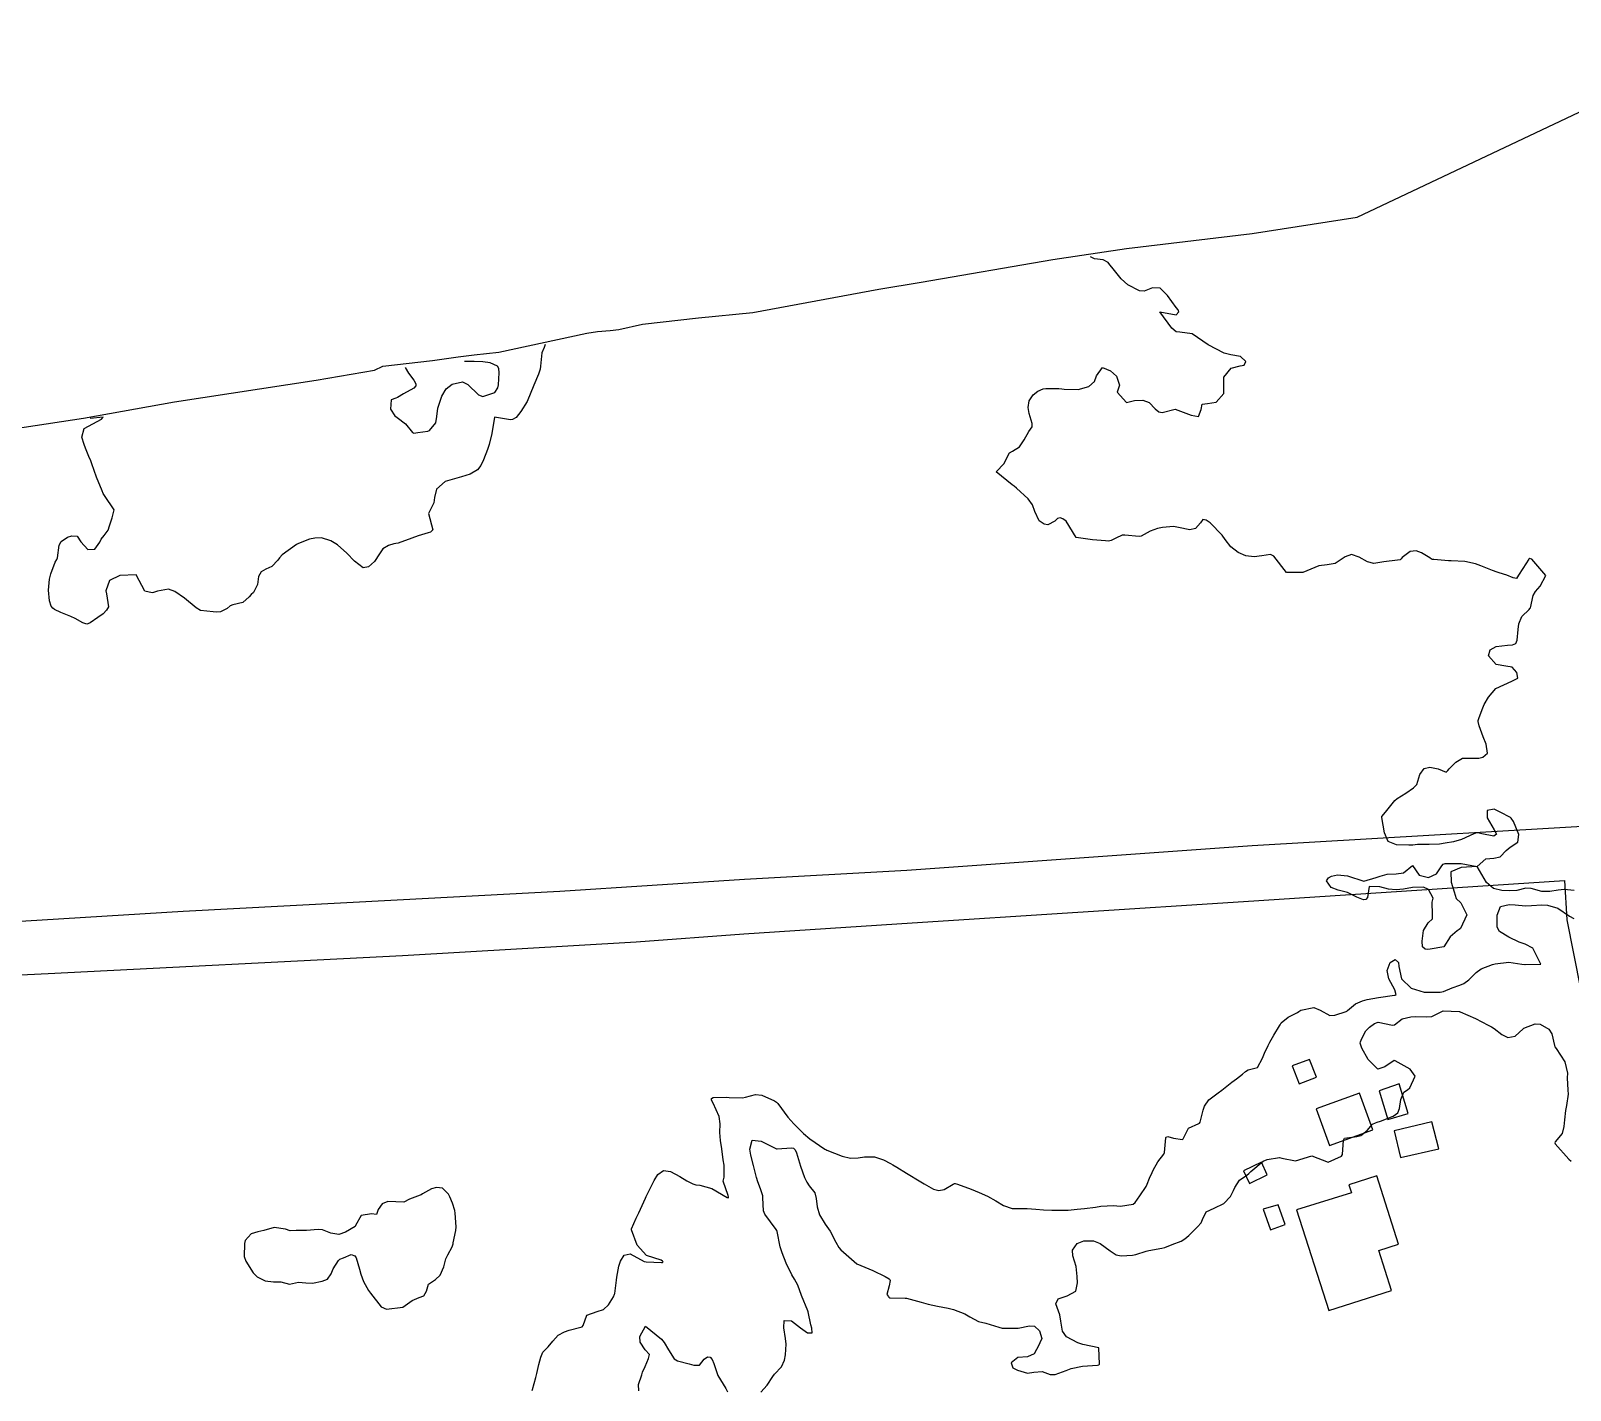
# Model space of a CAD drawing. Header units: metres. Extents: x 307586 to 320046, y 7427249 to 7434250.
# Drawn here: x 310057.3 to 310247.3, y 7432668.9 to 7432836.7 of the extents above; entities that cross this region are included whole.
import ezdxf

# ---------------------------------------------------------------- set-up
doc = ezdxf.new("R2010")
doc.units = ezdxf.units.M
doc.header["$MEASUREMENT"] = 0
for name, color, linetype in [('Area', 45, 'Continuous'), ('Curvas de Nivel 1m', 11, 'Continuous'), ('Edificações', 30, 'Continuous'), ('Vias Primárias', 230, 'Continuous'), ('Vias Secundárias', 230, 'Continuous')]:
    doc.layers.add(name, color=color, linetype=linetype)

msp = doc.modelspace()

# ---------------------------------------------------------------- linework, layer by layer
at = {"layer": 'Area'}
msp.add_polyline3d([(310049.07, 7432786.67, 712.75), (310063.76, 7432788.91, 713.14), (310074.99, 7432790.89, 713.36), (310092.48, 7432793.59, 713.44), (310099.68, 7432794.82, 712.96), (310100.7, 7432795.3, 713.06), (310106.87, 7432796, 712.8), (310110.02, 7432796.46, 713.21), (310111.99, 7432796.7, 712.95), (310115.03, 7432797.03, 713.12), (310125.92, 7432799.37, 712.79), (310127.23, 7432799.59, 712.81), (310128.78, 7432799.72, 712.78), (310129.84, 7432799.82, 712.8), (310132.76, 7432800.5, 712.81), (310139.69, 7432801.27, 712.88), (310146.4, 7432801.94, 712.85), (310161.96, 7432804.82, 712.83), (310167.18, 7432805.68, 712.79), (310183.45, 7432808.49, 712.98), (310192.51, 7432809.84, 713.05), (310208.04, 7432811.71, 713.23), (310221, 7432813.7, 713.38), (310269.64, 7432836.72, 713.98)], dxfattribs=at)
at = {"layer": 'Curvas de Nivel 1m', "flags": 128}
for points, elevation in [([(310247.81, 7432730.59), (310246.56, 7432730.68), (310245.81, 7432730.62), (310244.81, 7432730.45), (310243.81, 7432730.46), (310242.48, 7432730.81), (310241.82, 7432730.87), (310240.71, 7432730.59), (310239.81, 7432730.52), (310238.87, 7432730.57), (310237.82, 7432730.83), (310236.96, 7432731.54), (310235.84, 7432733.55), (310233.84, 7432733.43), (310232.55, 7432732.88), (310232.6, 7432731.59), (310232.99, 7432730.41), (310233.23, 7432729.59), (310233.8, 7432729.06), (310234.55, 7432727.57), (310233.76, 7432725.87), (310233.6, 7432725.74), (310233.35, 7432725.58), (310232.49, 7432724.84), (310231.72, 7432723.6), (310230.01, 7432723.33), (310229.72, 7432723.29), (310229.41, 7432723.31), (310229.06, 7432723.63), (310229.03, 7432724.33), (310229.19, 7432725.63), (310229.76, 7432726.57), (310230.32, 7432727.06), (310230.29, 7432727.61), (310230.26, 7432729.15), (310230.37, 7432729.61), (310229.81, 7432730.7), (310229.19, 7432731), (310227.82, 7432730.93), (310226.74, 7432730.73), (310225.81, 7432730.67), (310224.88, 7432730.75), (310223.82, 7432731.03), (310222.48, 7432731.05), (310222.27, 7432729.72), (310222.08, 7432729.44), (310221.8, 7432729.4), (310220.97, 7432729.73), (310219.81, 7432730.32), (310218.67, 7432730.61), (310217.81, 7432730.94), (310217.22, 7432731.78), (310217.47, 7432732.13), (310217.83, 7432732.36), (310218.58, 7432732.5), (310219.83, 7432732.37), (310221.82, 7432731.72), (310223.36, 7432732.17), (310223.83, 7432732.35), (310224.71, 7432732.57), (310225.83, 7432732.64), (310226.73, 7432732.76), (310227.84, 7432733.65), (310228.66, 7432732.47), (310229.83, 7432732.16), (310230.81, 7432732.64), (310231.47, 7432733.6), (310231.62, 7432733.83), (310231.85, 7432733.91), (310233.52, 7432733.92), (310233.85, 7432733.89), (310235.84, 7432733.55), (310236.9, 7432734.49), (310237.86, 7432734.57), (310238.64, 7432734.74), (310239.4, 7432735.51), (310239.88, 7432735.91), (310240.84, 7432736.54), (310240.95, 7432737.49), (310240.32, 7432739.09), (310240.03, 7432739.5), (310239.92, 7432739.58), (310238.64, 7432740.23), (310237.93, 7432740.6), (310237.04, 7432740.43), (310237.04, 7432739.54), (310237.9, 7432738.07), (310238.19, 7432737.53), (310237.89, 7432737.26), (310236.38, 7432737.55), (310235.9, 7432737.69), (310235.75, 7432737.69), (310235.41, 7432737.56), (310233.89, 7432736.86), (310232.89, 7432736.58), (310231.88, 7432736.4), (310231.18, 7432736.31), (310229.88, 7432736.25), (310228.47, 7432736.23), (310227.88, 7432736.18), (310227.37, 7432736.17), (310225.88, 7432736.22), (310224.82, 7432736.62), (310224.38, 7432737.69), (310224.05, 7432739.57), (310224.07, 7432739.7), (310224.49, 7432740.26), (310225.65, 7432741.67), (310225.95, 7432741.91), (310227.03, 7432742.59), (310227.96, 7432743.24), (310228.36, 7432743.64), (310228.74, 7432744.88), (310229.27, 7432745.63), (310229.99, 7432745.79), (310230.99, 7432745.61), (310231.99, 7432745.19), (310232.21, 7432745.38), (310232.37, 7432745.6), (310233.17, 7432746.42), (310234.01, 7432746.89), (310235.34, 7432746.9), (310236.01, 7432746.93), (310236.51, 7432747.04), (310237.08, 7432747.54), (310236.93, 7432748.64), (310236.55, 7432749.54), (310236.06, 7432750.92), (310235.94, 7432751.43), (310235.95, 7432751.55), (310236.07, 7432751.94), (310236.51, 7432753.12), (310236.69, 7432753.54), (310237.2, 7432754.44), (310238.11, 7432755.53), (310240.12, 7432756.43), (310240.85, 7432756.77), (310240.7, 7432757.49), (310240.14, 7432758.13), (310239.37, 7432758.28), (310238.15, 7432758.48), (310237.23, 7432759.54), (310237.43, 7432760.28), (310238.17, 7432760.68), (310239.55, 7432760.88), (310240.18, 7432760.89), (310240.6, 7432761.07), (310240.75, 7432761.49), (310240.89, 7432762.8), (310240.98, 7432763.49), (310241.32, 7432764.39), (310242.23, 7432765.25), (310242.34, 7432765.37), (310242.39, 7432765.48), (310242.74, 7432766.99), (310243.03, 7432767.47), (310243.59, 7432768.14), (310244.28, 7432769.46), (310242.56, 7432771.48), (310242.3, 7432771.57), (310242.24, 7432771.55), (310242.19, 7432771.48), (310241.47, 7432770.31), (310240.91, 7432769.49), (310240.68, 7432769.1), (310240.28, 7432769.19), (310239.48, 7432769.51), (310238.54, 7432769.78), (310238.29, 7432769.87), (310237.72, 7432770.1), (310236.29, 7432770.66), (310235.62, 7432770.89), (310234.3, 7432771.2), (310232.62, 7432771.28), (310232.3, 7432771.29), (310230.47, 7432771.45), (310230.3, 7432771.46), (310230.17, 7432771.49), (310229.97, 7432771.63), (310228.93, 7432772.26), (310228.31, 7432772.52), (310227.55, 7432772.41), (310226.58, 7432771.67), (310226.45, 7432771.52), (310226.3, 7432771.39), (310225.97, 7432771.34), (310224.3, 7432771.16), (310223.07, 7432770.94), (310222.3, 7432771.14), (310221.25, 7432771.73), (310220.31, 7432772.05), (310219.54, 7432771.75), (310218.29, 7432770.95), (310217.29, 7432770.78), (310216.29, 7432770.67), (310214.28, 7432769.82), (310212.28, 7432769.84), (310210.72, 7432771.86), (310210.3, 7432772.06), (310209.22, 7432771.88), (310208.3, 7432771.75), (310207.27, 7432771.9), (310206.31, 7432772.29), (310205.4, 7432773.01), (310204.73, 7432773.93), (310204.33, 7432774.46), (310202.86, 7432775.95), (310202.36, 7432776.3), (310201.96, 7432776.36), (310201.67, 7432775.97), (310201.03, 7432775.28), (310200.34, 7432775.09), (310198.96, 7432775.39), (310198.35, 7432775.5), (310196.97, 7432775.4), (310196.34, 7432775.26), (310195.46, 7432774.92), (310194.33, 7432774.34), (310194.09, 7432774.3), (310192.33, 7432774.44), (310191.98, 7432774.43), (310191.23, 7432774.09), (310190.63, 7432773.79), (310190.32, 7432773.72), (310189.94, 7432773.73), (310188.32, 7432773.87), (310186.32, 7432774.15), (310185.07, 7432776.17), (310184.65, 7432776.47), (310184.36, 7432776.58), (310184.03, 7432776.51), (310183.7, 7432776.19), (310182.81, 7432775.73), (310182.35, 7432775.81), (310181.76, 7432776.21), (310181.2, 7432777.37), (310180.91, 7432778.21), (310180.38, 7432778.93), (310178.96, 7432780.24), (310178.65, 7432780.49), (310178.41, 7432780.67), (310176.42, 7432782.27), (310177.41, 7432783.29), (310177.88, 7432784.26), (310178.08, 7432784.62), (310178.45, 7432784.81), (310179.33, 7432785.37), (310179.9, 7432786.23), (310180.48, 7432787.23), (310180.87, 7432787.83), (310180.88, 7432788.22), (310180.51, 7432789.47), (310180.38, 7432790.22), (310180.53, 7432791.05), (310180.99, 7432791.77), (310181.59, 7432792.21), (310182.24, 7432792.51), (310182.55, 7432792.57), (310184.18, 7432792.55), (310184.55, 7432792.5), (310184.83, 7432792.46), (310186.55, 7432792.45), (310187.89, 7432792.79), (310188.56, 7432793.43), (310188.82, 7432794.13), (310189.56, 7432795.14), (310190.57, 7432794.72), (310191.29, 7432794.09), (310191.68, 7432792.96), (310191.37, 7432792.09), (310192.53, 7432790.83), (310193.53, 7432791.07), (310194.53, 7432791.13), (310195.32, 7432790.83), (310196.05, 7432790.04), (310196.52, 7432789.69), (310196.93, 7432789.61), (310198.52, 7432790.01), (310200.51, 7432789.25), (310201.4, 7432789.08), (310201.76, 7432789.97), (310201.86, 7432790.63), (310202.53, 7432790.72), (310203.6, 7432790.88), (310204.54, 7432791.94), (310204.56, 7432793.94), (310205.45, 7432795.06), (310206.58, 7432795.34), (310207.05, 7432795.44), (310207.26, 7432795.9), (310206.6, 7432796.49), (310205.4, 7432796.73), (310204.6, 7432796.91), (310202.61, 7432797.96), (310200.63, 7432799.3), (310199.13, 7432799.5), (310198.64, 7432799.56), (310198.14, 7432800.02), (310196.66, 7432802.03), (310198.66, 7432801.67), (310198.97, 7432802.01), (310198.92, 7432802.26), (310198.67, 7432802.54), (310197.57, 7432804.02), (310196.7, 7432804.93), (310195.74, 7432805), (310194.69, 7432804.59), (310194.12, 7432804.63), (310192.7, 7432805.35), (310191.85, 7432806.09), (310190.73, 7432807.52), (310190.46, 7432807.84), (310190.28, 7432808.11), (310189.66, 7432808.43), (310188.56, 7432808.58), (310188.07, 7432808.81)], 713), ([(310120.76, 7432797.98), (310120.65, 7432797.63), (310120.33, 7432796.94), (310120.19, 7432795.32), (310120.15, 7432794.95), (310119.94, 7432794.34), (310119.37, 7432792.96), (310118.52, 7432790.97), (310117.77, 7432789.71), (310117.17, 7432788.98), (310116.74, 7432788.74), (310116.49, 7432788.7), (310114.49, 7432789.01), (310114.17, 7432787.01), (310113.84, 7432785.63), (310113.62, 7432785.02), (310113.15, 7432783.75), (310112.82, 7432783.03), (310112.42, 7432782.53), (310111.49, 7432781.97), (310110.41, 7432781.65), (310108.4, 7432781.09), (310107.36, 7432780.13), (310107.1, 7432779.1), (310107.03, 7432778.43), (310106.35, 7432777.11), (310106.91, 7432775.1), (310106.6, 7432774.83), (310106.32, 7432774.74), (310105.07, 7432774.37), (310104.31, 7432774.09), (310102.63, 7432773.47), (310102.31, 7432773.41), (310102.08, 7432773.39), (310101.4, 7432773.17), (310100.72, 7432772.75), (310100.29, 7432772.16), (310099.67, 7432771.19), (310098.94, 7432770.53), (310098.27, 7432770.4), (310097.22, 7432771.22), (310096.29, 7432772.23), (310095.14, 7432773.24), (310094.31, 7432773.76), (310093.15, 7432774.11), (310092.31, 7432774.09), (310091.66, 7432773.94), (310090.3, 7432773.43), (310090.07, 7432773.3), (310088.29, 7432772), (310087.96, 7432771.66), (310087.76, 7432771.34), (310087.03, 7432770.58), (310086.27, 7432770.24), (310085.7, 7432769.91), (310085.37, 7432769.36), (310085.26, 7432768.34), (310084.75, 7432767.36), (310084.48, 7432767.12), (310084.22, 7432766.82), (310083.45, 7432766.15), (310082.21, 7432765.83), (310081.88, 7432765.73), (310081.49, 7432765.41), (310080.66, 7432764.96), (310080.2, 7432764.95), (310079.77, 7432764.99), (310078.2, 7432765.15), (310077.67, 7432765.46), (310076.22, 7432766.68), (310075.03, 7432767.48), (310074.24, 7432767.79), (310072.89, 7432767.51), (310072.39, 7432767.36), (310072.23, 7432767.34), (310071.35, 7432767.53), (310070.25, 7432769.54), (310068.25, 7432769.46), (310066.98, 7432768.84), (310066.54, 7432767.59), (310066.59, 7432767.22), (310066.83, 7432765.58), (310066.62, 7432765.17), (310066.19, 7432764.75), (310065.53, 7432764.26), (310064.6, 7432763.61), (310064.3, 7432763.49), (310064.18, 7432763.47), (310064.05, 7432763.48), (310063.68, 7432763.62), (310062.73, 7432764.17), (310062.19, 7432764.39), (310060.95, 7432764.9), (310060.2, 7432765.28), (310059.97, 7432765.43), (310059.76, 7432765.67), (310059.55, 7432766.33), (310059.46, 7432767.67), (310059.58, 7432769.01), (310059.72, 7432769.67), (310060.27, 7432771.12), (310060.47, 7432771.46), (310060.57, 7432771.66), (310060.76, 7432773.19), (310061, 7432773.65), (310061.78, 7432774.18), (310062.31, 7432774.36), (310062.99, 7432774.31), (310063.44, 7432773.62), (310064.29, 7432772.66), (310065.18, 7432772.71), (310065.78, 7432773.6), (310065.94, 7432773.96), (310066.31, 7432774.41), (310066.82, 7432775.08), (310066.97, 7432775.58), (310067.32, 7432776.59), (310067.53, 7432777.58), (310066.37, 7432779.34), (310066.19, 7432779.59), (310066.06, 7432779.91), (310065.37, 7432781.6), (310064.78, 7432783.24), (310064.66, 7432783.61), (310064.43, 7432784.17), (310064.02, 7432785.19), (310063.86, 7432785.62), (310063.55, 7432786.53), (310063.83, 7432787.62), (310065.98, 7432788.76), (310066.21, 7432789.03), (310064.59, 7432788.84)], 713), ([(310103.47, 7432795.15), (310103.87, 7432794.45), (310104.55, 7432793.57), (310104.8, 7432793.13), (310104.79, 7432792.88), (310104.54, 7432792.61), (310103.27, 7432791.89), (310102.53, 7432791.46), (310102.31, 7432791.38), (310101.75, 7432791.17), (310101.65, 7432790.02), (310102.2, 7432789.16), (310102.49, 7432788.96), (310103.53, 7432788.19), (310104.4, 7432787.13), (310104.47, 7432787.07), (310104.54, 7432787.06), (310105.03, 7432787.12), (310106.29, 7432787.3), (310106.48, 7432787.38), (310107.26, 7432788.33), (310107.37, 7432789.1), (310107.5, 7432790.11), (310107.84, 7432791.1), (310108.02, 7432791.6), (310108.54, 7432792.5), (310109.28, 7432793.08), (310110.55, 7432793.36), (310111.22, 7432793.05), (310112.53, 7432791.77), (310113.08, 7432791.58), (310114.53, 7432792.08), (310114.93, 7432792.62), (310114.98, 7432793.01), (310115.07, 7432794.49), (310115.05, 7432795.01), (310114.88, 7432795.32), (310113.97, 7432795.72), (310113.05, 7432795.86), (310111.99, 7432795.9), (310110.79, 7432795.9)], 713), ([(310119.15, 7432668.84), (310119.2, 7432668.94), (310119.59, 7432670.42), (310119.72, 7432670.93), (310119.99, 7432672.03), (310120.21, 7432672.93), (310120.47, 7432673.56), (310121.12, 7432674.21), (310121.7, 7432674.91), (310122.38, 7432675.66), (310123.14, 7432676.09), (310123.73, 7432676.3), (310125.15, 7432676.65), (310125.32, 7432676.7), (310125.46, 7432676.87), (310125.89, 7432678.14), (310127.17, 7432678.6), (310127.96, 7432678.84), (310128.59, 7432679.42), (310129.2, 7432680.39), (310129.31, 7432680.71), (310129.34, 7432680.82), (310129.58, 7432682.46), (310129.6, 7432682.82), (310129.85, 7432684.2), (310130.07, 7432684.81), (310130.5, 7432685.56), (310131.26, 7432685.69), (310133, 7432684.78), (310133.24, 7432684.72), (310135.14, 7432684.65), (310135.24, 7432684.65), (310135.31, 7432684.68), (310135.3, 7432684.75), (310135.24, 7432684.82), (310135.09, 7432684.91), (310133.25, 7432685.49), (310132.1, 7432686.79), (310131.41, 7432688.68), (310131.42, 7432688.8), (310132, 7432690.1), (310132.32, 7432690.79), (310133.16, 7432692.6), (310133.23, 7432692.78), (310133.26, 7432692.87), (310133.35, 7432693.05), (310134.21, 7432694.77), (310134.65, 7432695.49), (310135.38, 7432696.01), (310136.24, 7432695.88), (310137.37, 7432695.26), (310138.25, 7432694.72), (310138.99, 7432694.33), (310139.36, 7432694.24), (310139.86, 7432694.2), (310141.35, 7432693.79), (310143.22, 7432692.66), (310143.34, 7432692.62), (310143.4, 7432692.66), (310143.41, 7432692.72), (310143.35, 7432692.89), (310142.75, 7432694.67), (310142.84, 7432695.19), (310142.86, 7432696.67), (310142.75, 7432697.31), (310142.57, 7432698.67), (310142.41, 7432699.69), (310142.31, 7432700.67), (310142.36, 7432701.77), (310142.23, 7432702.67), (310141.48, 7432704.3), (310141.3, 7432704.68), (310141.29, 7432704.88), (310141.49, 7432705.01), (310143.11, 7432705.04), (310143.49, 7432705.02), (310145.14, 7432704.98), (310145.49, 7432705.04), (310146.74, 7432705.37), (310147.49, 7432705.31), (310149.08, 7432704.59), (310149.33, 7432704.43), (310149.48, 7432704.28), (310150.73, 7432702.57), (310151.45, 7432701.74), (310152.65, 7432700.55), (310153.43, 7432699.89), (310155.27, 7432698.65), (310155.41, 7432698.57), (310155.55, 7432698.51), (310157.41, 7432697.75), (310158.47, 7432697.54), (310159.4, 7432697.55), (310160.17, 7432697.69), (310161.41, 7432697.7), (310162.52, 7432697.31), (310163.4, 7432696.85), (310163.68, 7432696.7), (310164.16, 7432696.41), (310165.38, 7432695.68), (310167.14, 7432694.59), (310167.36, 7432694.46), (310167.53, 7432694.37), (310168.7, 7432693.69), (310169.35, 7432693.51), (310170.01, 7432693.67), (310171.12, 7432694.32), (310171.29, 7432694.4), (310171.36, 7432694.4), (310171.68, 7432694.32), (310173.36, 7432693.71), (310174.35, 7432693.28), (310175.35, 7432692.81), (310176.41, 7432692.26), (310177.34, 7432691.67), (310178.4, 7432691.3), (310179.33, 7432691.3), (310180.25, 7432691.29), (310181.33, 7432691.21), (310182.28, 7432691.14), (310183.33, 7432691.11), (310184.26, 7432691.09), (310185.33, 7432691.11), (310186.43, 7432691.24), (310187.33, 7432691.31), (310188.71, 7432691.48), (310189.34, 7432691.58), (310190.93, 7432691.68), (310191.34, 7432691.65), (310191.8, 7432691.61), (310193.34, 7432691.86), (310193.59, 7432692.06), (310194.18, 7432692.88), (310194.95, 7432694.04), (310195.08, 7432694.32), (310195.38, 7432695.06), (310195.68, 7432695.73), (310195.81, 7432696.03), (310196.38, 7432697.05), (310197.12, 7432698.01), (310197.21, 7432698.22), (310197.37, 7432700.01), (310197.38, 7432700.07), (310197.44, 7432700.13), (310197.63, 7432700.19), (310198.34, 7432700), (310199.44, 7432699.82), (310199.53, 7432699.89), (310199.56, 7432699.98), (310200.2, 7432701.22), (310201.46, 7432701.8), (310201.56, 7432701.86), (310201.63, 7432701.96), (310201.99, 7432703.45), (310202.16, 7432703.95), (310202.7, 7432704.74), (310203.5, 7432705.36), (310203.85, 7432705.59), (310204.29, 7432705.93), (310205.52, 7432706.9), (310206.11, 7432707.33), (310206.86, 7432707.9), (310207.2, 7432708.23), (310207.54, 7432708.44), (310208.69, 7432708.73), (310209.32, 7432709.86), (310209.57, 7432710.47), (310210, 7432711.43), (310210.21, 7432711.85), (310210.73, 7432712.71), (310211.42, 7432713.84), (310211.48, 7432713.97), (310211.61, 7432714.22), (310212.5, 7432714.95), (310213.63, 7432715.51), (310213.8, 7432715.64), (310214.07, 7432715.81), (310215.64, 7432716.12), (310216.45, 7432715.78), (310217.62, 7432715.12), (310218.23, 7432715.16), (310219.63, 7432715.63), (310219.71, 7432715.66), (310219.81, 7432715.74), (310220.79, 7432716.58), (310221.65, 7432716.95), (310222.24, 7432717.12), (310223.65, 7432717.35), (310225.62, 7432717.64), (310225.65, 7432717.64), (310225.68, 7432717.64), (310225.83, 7432717.67), (310225.66, 7432718.3), (310224.93, 7432719.68), (310224.72, 7432720.71), (310225.08, 7432721.68), (310225.71, 7432722.04), (310226.1, 7432721.67), (310226.17, 7432721.19), (310226.46, 7432719.66), (310227.67, 7432718.53), (310229.26, 7432718.03), (310229.66, 7432718.01), (310231.24, 7432718.03), (310231.66, 7432718.11), (310232.72, 7432718.54), (310233.67, 7432718.88), (310234.17, 7432719.07), (310234.8, 7432719.56), (310235.69, 7432720.45), (310236.33, 7432720.91), (310237.7, 7432721.44), (310238.04, 7432721.52), (310239.71, 7432721.72), (310241.33, 7432721.48), (310241.7, 7432721.42), (310241.76, 7432721.42), (310243.7, 7432721.46), (310242.7, 7432723.47), (310241.73, 7432723.94), (310241.02, 7432724.2), (310239.74, 7432724.79), (310238.58, 7432725.52), (310238.28, 7432726.05), (310238.27, 7432727.52), (310238.72, 7432728.58), (310239.79, 7432728.86), (310240.51, 7432728.78), (310241.79, 7432728.69), (310242.54, 7432728.72), (310243.79, 7432728.78), (310244.49, 7432728.75), (310245.79, 7432728.37), (310247.23, 7432727.42), (310247.77, 7432727.11)], 713), ([(310147.37, 7432668.61), (310148.15, 7432669.51), (310148.87, 7432670.58), (310149.09, 7432670.84), (310149.93, 7432671.74), (310150.32, 7432672.57), (310150.44, 7432673.24), (310150.5, 7432674.57), (310150.45, 7432675.25), (310150.22, 7432676.57), (310150.25, 7432677.48), (310151.16, 7432677.42), (310152.27, 7432676.55), (310153.14, 7432675.96), (310153.72, 7432675.95), (310153.69, 7432676.53), (310153.56, 7432676.94), (310153.21, 7432678.54), (310153.17, 7432678.67), (310152.41, 7432680.55), (310151.94, 7432681.83), (310151.56, 7432682.56), (310151.23, 7432683.13), (310150.51, 7432684.57), (310150.01, 7432685.82), (310149.79, 7432686.57), (310149.4, 7432688.47), (310149.37, 7432688.58), (310149.29, 7432688.71), (310147.88, 7432690.6), (310147.72, 7432691), (310147.63, 7432692.61), (310147.62, 7432692.88), (310147.35, 7432693.75), (310147.03, 7432694.61), (310146.87, 7432695.12), (310146.46, 7432696.62), (310146.14, 7432697.89), (310146.03, 7432698.62), (310146.32, 7432699.73), (310147.43, 7432699.62), (310149.32, 7432698.68), (310149.41, 7432698.66), (310151.17, 7432698.81), (310151.42, 7432698.75), (310151.64, 7432698.56), (310151.8, 7432698.16), (310152.28, 7432696.55), (310152.78, 7432695.14), (310153.05, 7432694.54), (310153.36, 7432694.11), (310154.04, 7432693.22), (310154.22, 7432692.53), (310154.32, 7432691.51), (310154.61, 7432690.52), (310155.31, 7432689.36), (310155.93, 7432688.5), (310156.64, 7432687.14), (310157.03, 7432686.49), (310157.27, 7432686.21), (310159.24, 7432684.46), (310161.23, 7432683.64), (310162.74, 7432682.92), (310163.22, 7432682.6), (310163.32, 7432682.52), (310163.36, 7432682.42), (310163.22, 7432681.75), (310162.94, 7432680.69), (310163.14, 7432680.42), (310163.2, 7432680.35), (310163.33, 7432680.29), (310165.2, 7432680.25), (310165.37, 7432680.22), (310167.19, 7432679.73), (310168.06, 7432679.49), (310169.19, 7432679.23), (310170.51, 7432679), (310171.18, 7432678.83), (310172.55, 7432678.31), (310173.17, 7432677.94), (310174.25, 7432677.37), (310175.16, 7432677.13), (310176.76, 7432676.65), (310177.16, 7432676.54), (310177.43, 7432676.52), (310179.16, 7432676.51), (310180.57, 7432676.8), (310181.16, 7432676.77), (310181.79, 7432676.19), (310182.06, 7432675.27), (310181.6, 7432674.2), (310181.41, 7432673.91), (310181.11, 7432673.37), (310180.32, 7432673), (310179.11, 7432672.9), (310178.31, 7432672.23), (310178.51, 7432671.64), (310179.09, 7432671.36), (310180.31, 7432670.99), (310181.09, 7432671.08), (310182.12, 7432671.16), (310183.09, 7432670.8), (310183.72, 7432670.8), (310185.09, 7432671.32), (310185.7, 7432671.54), (310187.1, 7432671.85), (310188.96, 7432671.96), (310189.1, 7432671.99), (310189.17, 7432672.03), (310189.21, 7432672.1), (310189.12, 7432674.1), (310187.13, 7432674.53), (310186.54, 7432674.73), (310185.14, 7432675.46), (310184.62, 7432676.16), (310184.41, 7432677.41), (310184.28, 7432678.16), (310183.81, 7432679.55), (310184.09, 7432680.17), (310185.21, 7432680.53), (310186.26, 7432681.09), (310186.47, 7432682.14), (310186.44, 7432682.92), (310186.31, 7432684.14), (310185.92, 7432685.48), (310185.88, 7432686.14), (310186.44, 7432686.98), (310187.28, 7432687.33), (310188.47, 7432687.3), (310189.28, 7432686.99), (310190.5, 7432686.09), (310191.27, 7432685.57), (310191.88, 7432685.46), (310193.27, 7432685.55), (310193.7, 7432685.62), (310194.94, 7432686.03), (310195.27, 7432686.11), (310196.9, 7432686.39), (310197.28, 7432686.5), (310198.15, 7432686.86), (310199.29, 7432687.28), (310199.72, 7432687.54), (310200.21, 7432687.97), (310200.77, 7432688.5), (310201.31, 7432689.03), (310201.73, 7432689.54), (310201.91, 7432689.95), (310202.37, 7432690.91), (310203.34, 7432691.36), (310204.55, 7432691.92), (310205.35, 7432692.8), (310205.75, 7432693.51), (310205.92, 7432693.9), (310206.47, 7432694.8), (310207.39, 7432695.43), (310207.65, 7432695.63), (310207.86, 7432695.88), (310209.41, 7432697.15), (310209.91, 7432697.35), (310211.41, 7432697.59), (310211.7, 7432697.54), (310213.41, 7432697.19), (310215.41, 7432697.79), (310217.41, 7432697.03), (310219.07, 7432697.75), (310219.19, 7432697.97), (310219.31, 7432699.74), (310219.45, 7432699.99), (310220.96, 7432700.21), (310221.45, 7432700.33), (310222.24, 7432700.92), (310222.88, 7432701.71), (310223.26, 7432701.9), (310223.47, 7432701.96), (310223.88, 7432702.1), (310225.47, 7432702.7), (310226.01, 7432703.13), (310226.25, 7432703.66), (310226.4, 7432704.76), (310226.77, 7432705.66), (310227.2, 7432705.97), (310227.52, 7432706.21), (310228.18, 7432707.64), (310227.55, 7432708.52), (310225.69, 7432709.54), (310225.56, 7432709.56), (310224.44, 7432708.79), (310223.55, 7432708.52), (310222.36, 7432709.71), (310221.58, 7432711.1), (310221.38, 7432711.72), (310221.41, 7432711.9), (310221.59, 7432712.28), (310222.07, 7432713.24), (310222.53, 7432713.71), (310223.16, 7432714.16), (310223.61, 7432714.32), (310225.35, 7432713.93), (310225.61, 7432714), (310226.57, 7432714.71), (310227.62, 7432714.99), (310228.24, 7432715.02), (310229.62, 7432714.97), (310230.22, 7432715.02), (310231.38, 7432715.6), (310231.55, 7432715.69), (310231.63, 7432715.7), (310233.61, 7432715.61), (310233.63, 7432715.61), (310233.66, 7432715.61), (310233.73, 7432715.58), (310235.62, 7432714.76), (310237.19, 7432713.95), (310237.61, 7432713.73), (310237.9, 7432713.53), (310238.86, 7432712.78), (310239.59, 7432712.41), (310240.52, 7432712.57), (310241.51, 7432713.48), (310241.55, 7432713.54), (310241.6, 7432713.59), (310242.98, 7432714.09), (310243.61, 7432714.05), (310244.65, 7432713.44), (310245.04, 7432712.88), (310245.35, 7432711.43), (310245.41, 7432711.26), (310245.58, 7432711.05), (310246.64, 7432709.42), (310246.96, 7432708), (310246.93, 7432707.42), (310247.03, 7432705.91), (310247.06, 7432705.41), (310246.87, 7432704.04), (310246.74, 7432703.42), (310246.62, 7432702.27), (310246.53, 7432701.42), (310246.32, 7432700.56), (310245.44, 7432699.52), (310245.42, 7432699.43), (310245.44, 7432699.28), (310247.15, 7432697.41), (310247.41, 7432697.15)], 714), ([(310132.31, 7432668.79), (310132.29, 7432669.56), (310132.68, 7432670.78), (310132.79, 7432671.08), (310133.09, 7432671.78), (310133.52, 7432672.77), (310133.62, 7432673.28), (310133.11, 7432673.86), (310132.49, 7432674.79), (310132.44, 7432675.48), (310133.15, 7432676.78), (310135.13, 7432675.17), (310135.47, 7432674.75), (310135.98, 7432673.87), (310136.68, 7432672.73), (310137.1, 7432672.5), (310138.53, 7432672.14), (310139.1, 7432671.95), (310139.81, 7432671.98), (310140.39, 7432672.69), (310140.8, 7432672.99), (310141.11, 7432672.94), (310141.36, 7432672.68), (310141.59, 7432672.18), (310142.09, 7432670.67), (310143.06, 7432669.09), (310143.25, 7432668.66)], 714)]:
    msp.add_lwpolyline(points, dxfattribs=dict(at, elevation=elevation))
at = {"layer": 'Curvas de Nivel 1m', "elevation": 712, "flags": 128}
msp.add_lwpolyline([(310108.81, 7432693.07), (310108.07, 7432693.8), (310107.35, 7432693.89), (310106.71, 7432693.73), (310105.63, 7432693.11), (310105.45, 7432693), (310105.34, 7432692.96), (310104.01, 7432692.45), (310103.33, 7432692.07), (310102.31, 7432692.12), (310101.33, 7432692.15), (310100.62, 7432691.88), (310100.16, 7432691.17), (310099.92, 7432690.57), (310099.31, 7432690.65), (310098.05, 7432690.46), (310097.36, 7432689.21), (310097.29, 7432689.08), (310096.12, 7432688.39), (310095.28, 7432688.1), (310094.28, 7432688.24), (310093.29, 7432688.67), (310092.75, 7432688.72), (310091.29, 7432688.59), (310090, 7432688.58), (310089.29, 7432688.56), (310088.72, 7432688.75), (310087.29, 7432688.96), (310086.03, 7432688.6), (310085.28, 7432688.41), (310084.47, 7432688.17), (310083.73, 7432687.37), (310083.63, 7432687), (310083.61, 7432685.37), (310083.79, 7432684.81), (310084.7, 7432683.36), (310085.22, 7432682.85), (310086.19, 7432682.36), (310087.21, 7432682.23), (310088.13, 7432682.23), (310089.21, 7432681.95), (310090.29, 7432682.22), (310091.21, 7432682.13), (310092.04, 7432682.09), (310093.21, 7432682.32), (310093.87, 7432682.59), (310094.34, 7432683.24), (310094.6, 7432683.87), (310095.24, 7432684.9), (310095.42, 7432685.05), (310095.85, 7432685.22), (310096.82, 7432685.64), (310097.25, 7432685.47), (310097.41, 7432685.21), (310097.83, 7432683.8), (310097.99, 7432683.2), (310098.33, 7432682.31), (310098.96, 7432681.18), (310099.2, 7432680.83), (310100.53, 7432679.17), (310101.17, 7432678.88), (310103.17, 7432679.13), (310104.35, 7432679.95), (310105.19, 7432680.3), (310105.77, 7432680.53), (310106.11, 7432681.1), (310106.36, 7432681.95), (310107.22, 7432682.55), (310107.79, 7432683.08), (310108.26, 7432684.1), (310108.5, 7432685.07), (310108.73, 7432685.59), (310109.27, 7432686.58), (310109.39, 7432686.94), (310109.41, 7432687.06), (310109.74, 7432688.6), (310109.79, 7432689.06), (310109.66, 7432690.71), (310109.6, 7432691.06), (310109.33, 7432691.95), (310109, 7432692.73)], close=True, dxfattribs=at)
at = {"layer": 'Edificações'}
for points in [[(310213, 7432708.92), (310213.86, 7432706.71), (310215.98, 7432707.53), (310215.14, 7432709.71)], [(310223.73, 7432705.85), (310224.8, 7432702.28), (310227.29, 7432703.02), (310226.19, 7432706.68)], [(310215.95, 7432703.63), (310217.58, 7432699.08), (310222.92, 7432701), (310221.28, 7432705.55)], [(310230.24, 7432701.99), (310225.59, 7432700.91), (310226.36, 7432697.59), (310231.1, 7432698.68)], [(310209.18, 7432697.01), (310206.98, 7432695.94), (310207.72, 7432694.4), (310209.9, 7432695.45)], [(310213.53, 7432691.16), (310217.51, 7432678.72), (310225.25, 7432681.19), (310223.67, 7432686.12), (310226.12, 7432686.91), (310223.42, 7432695.34), (310219.97, 7432694.23), (310220.29, 7432693.25)], [(310209.4, 7432691.24), (310210.32, 7432688.68), (310212.12, 7432689.33), (310211.24, 7432691.77)]]:
    msp.add_lwpolyline(points, close=True, dxfattribs=at)
at = {"layer": 'Vias Primárias'}
msp.add_lwpolyline([(310465.89, 7432683), (310456.39, 7432684.82), (310446.7, 7432687.1), (310433.49, 7432691.19), (310425.34, 7432693.98), (310419.23, 7432696.3), (310402.07, 7432703.36), (310385.14, 7432710.44), (310343.65, 7432727.32, 0.034946), (310322.48, 7432733.89, 0.022702), (310299.15, 7432738.28, 0.038475), (310281.35, 7432739.41), (310260.12, 7432739.12), (310208.06, 7432736.08), (310165.41, 7432733.02), (310145.35, 7432731.92), (310122.58, 7432730.44), (310102.5, 7432729.37), (310076.07, 7432727.98), (310033.84, 7432725.37)], format="xyb", dxfattribs=at)
msp.add_lwpolyline([(310002.63, 7432717.55), (310059.42, 7432720.32), (310103.16, 7432722.54), (310131.99, 7432724.23), (310145.28, 7432725.24), (310166.05, 7432726.56), (310206.98, 7432729.21), (310246.61, 7432731.8)], dxfattribs=at)
at = {"layer": 'Vias Secundárias'}
msp.add_lwpolyline([(310246.61, 7432731.8), (310246.88, 7432726.95), (310248.56, 7432718.42), (310249.97, 7432711.7), (310250.71, 7432708.61), (310253.19, 7432704.86), (310255.72, 7432700.83), (310259.56, 7432696.15), (310263.68, 7432692.03), (310268.27, 7432688.75), (310271.18, 7432687.35), (310272.02, 7432689.59), (310268.37, 7432691.93), (310263.49, 7432695.87), (310258.9, 7432700.55), (310255.16, 7432705.7), (310253.47, 7432708.81), (310252.25, 7432711.61), (310249.16, 7432725.21), (310248.78, 7432728.49), (310248.97, 7432729.99), (310248.88, 7432731.9)], dxfattribs=at)

doc.saveas('drawing.dxf')
